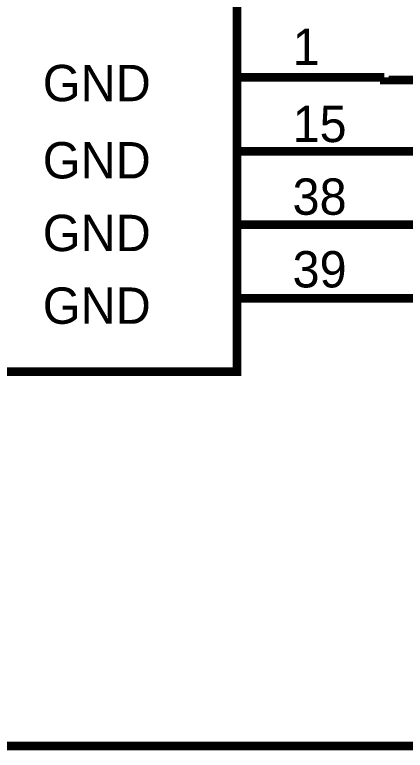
# Model space of a CAD drawing. Header units: inches. Extents: x 0 to 16.9, y 0 to 11.7.
# Drawn here: x 5.64 to 6.171, y 3.655 to 4.655 of the extents above; entities that cross this region are included whole.
import ezdxf

# ---------------------------------------------------------------- set-up
doc = ezdxf.new("R2010")
doc.units = ezdxf.units.IN
doc.header["$MEASUREMENT"] = 0
doc.layers.add('Sheet', color=255, linetype='Continuous')

msp = doc.modelspace()

# ---------------------------------------------------------------- linework, layer by layer
at = {"layer": 'Sheet'}
for points in [[(4.64268, 6.97006, 0.0118, 0.0118, 0), (5.94232, 6.97006, 0.0118, 0.0118, 0), (5.94232, 4.16992, 0.0118, 0.0118, 0), (4.64268, 4.16992, 0.0118, 0.0118, 0), (4.64268, 6.97006, 0.0118, 0.0118, 0)], [(4.64268, 6.97006, 0.0039, 0.0039, 0), (4.64268, 4.16992, 0.0039, 0.0039, 0), (5.94232, 4.16992, 0.0039, 0.0039, 0), (5.94232, 6.97006, 0.0039, 0.0039, 0), (4.64268, 6.97006, 0.0039, 0.0039, 0), (4.64268, 6.97006, 0.0039, 0.0039, 0)]]:
    msp.add_lwpolyline(points, format="xyseb", close=True, dxfattribs=at)
for points in [[(5.94232, 4.57005, 0.0118, 0.0118, 0), (6.14254, 4.57005, 0.0118, 0.0118, 0)], [(6.57537, 4.36979, 0.0118, 0.0118, 0), (6.57537, 4.46973, 0.0118, 0.0118, 0), (6.57537, 4.56658, 0.0118, 0.0118, 0), (6.14254, 4.56658, 0.0118, 0.0118, 0), (6.14254, 4.57005, 0.0118, 0.0118, 0)], [(5.94232, 4.46973, 0.0118, 0.0118, 0), (6.14254, 4.46973, 0.0118, 0.0118, 0)], [(6.14254, 4.46973, 0.0118, 0.0118, 0), (6.57537, 4.46973, 0.0118, 0.0118, 0)], [(5.94232, 4.36979, 0.0118, 0.0118, 0), (6.14254, 4.36979, 0.0118, 0.0118, 0)], [(6.14254, 4.36979, 0.0118, 0.0118, 0), (6.57537, 4.36979, 0.0118, 0.0118, 0)], [(5.94232, 4.26986, 0.0118, 0.0118, 0), (6.14254, 4.26986, 0.0118, 0.0118, 0)], [(6.14254, 4.26986, 0.0118, 0.0118, 0), (6.57537, 4.26986, 0.0118, 0.0118, 0)], [(7.71684, 3.66137, 0.0118, 0.0118, 0), (2.56071, 3.66137, 0.0118, 0.0118, 0)]]:
    msp.add_lwpolyline(points, format="xyseb", dxfattribs=at)

# ---------------------------------------------------------------- texts
for s, height, p in [('1', 0.04939, (6.01793, 4.58703)), ('GND', 0.049389, (5.67846, 4.53764)), ('15', 0.049389, (6.01793, 4.48208)), ('GND', 0.049389, (5.67846, 4.43269)), ('38', 0.049389, (6.01793, 4.3833)), ('GND', 0.049389, (5.67846, 4.33391)), ('39', 0.049389, (6.01793, 4.28452)), ('GND', 0.049389, (5.67846, 4.23513))]:
    msp.add_text(s, height=height, dxfattribs=at).set_placement(p)

doc.saveas('drawing.dxf')
